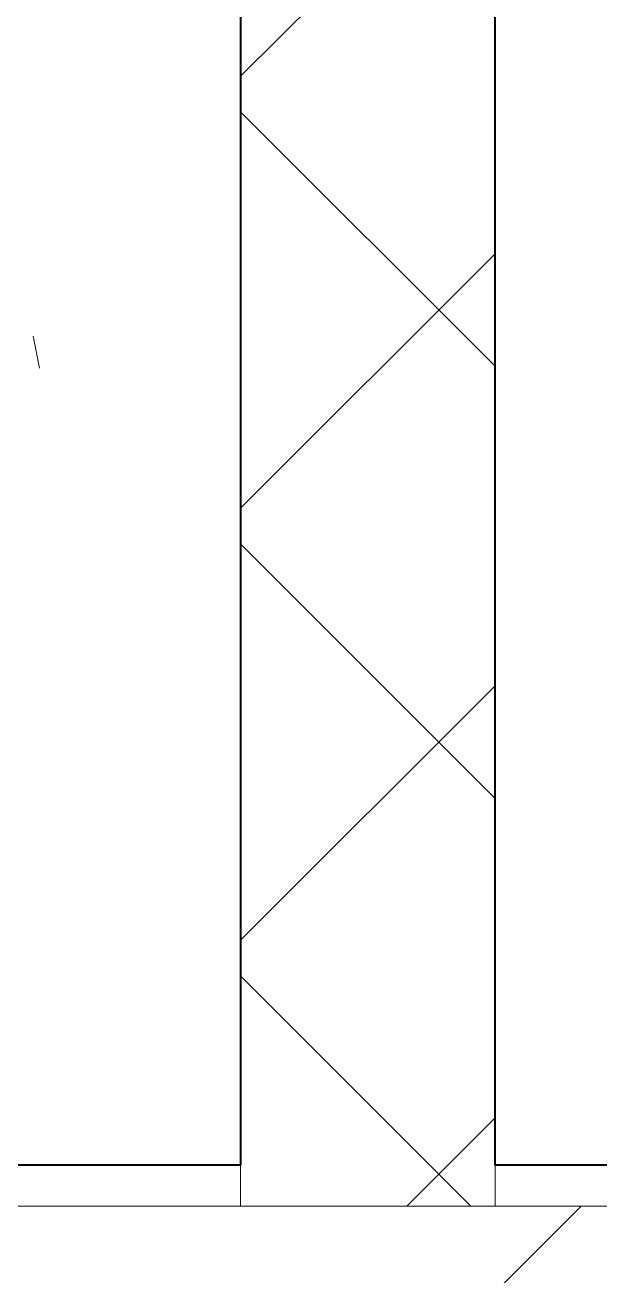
# Model space of a CAD drawing. Header units: millimetres. Extents: x -32954 to 151739, y -65671 to 56243.
# Drawn here: x -19083 to -18801, y -62282 to -61668 of the extents above; entities that cross this region are included whole.
import ezdxf

# ---------------------------------------------------------------- set-up
doc = ezdxf.new("R2010")
doc.units = ezdxf.units.MM
for name, color, linetype, lineweight in [('G-IMPT', 7, 'Continuous', 9), ('I-FURN', 7, 'Continuous', 9), ('Стены разрез', 7, 'Continuous', 40), ('Стены штриховка', 7, 'Continuous', 18)]:
    doc.layers.add(name, color=color, linetype=linetype, lineweight=lineweight)

# ---------------------------------------------------------------- blocks, each defined once
blk = doc.blocks.new('М200-М200_1_Стойка для инфузионных растворов - МСК-5310_dwg-9481014-О_ТХ_05')
at = {"layer": 'G-IMPT'}
blk.add_line((-233.4, -61.33), (-230.27, -77.02), dxfattribs=at)
blk = doc.blocks.new('М200-М200_1_Стойка для инфузионных растворов - М200_Штатив для длительных вливаний-8000997-О_ТХ_05')
blk.add_blockref('М200-М200_1_Стойка для инфузионных растворов - МСК-5310_dwg-9481014-О_ТХ_05', (0, 0))

msp = doc.modelspace()

# ---------------------------------------------------------------- hatches: boundary and pattern name
at = {"layer": 'Стены разрез', "lineweight": 9}
h = msp.add_hatch(dxfattribs=at)
h.set_pattern_fill('FP_1', color=256, style=0, pattern_type=2)
h.set_pattern_definition([(45, (-1e-11, -50353.12), (-106.066, 106.066), []), (135, (-1e-11, -50353.12), (-106.066, -106.066), [])])
h.paths.add_polyline_path([(-18977, -62248.12), (-18852, -62248.12), (-18852, -57685.62), (-18977, -57685.62), (-18977, -62228.12)])
h = msp.add_hatch(dxfattribs=at)
h.set_pattern_fill('FP_2', color=256, style=0, pattern_type=2)
h.set_pattern_definition([(45, (-1e-11, -50353.1), (-314.309, 314.309), []), (45, (314.3, -50353.1), (-314.309, 314.309), [555.625, -111.125, 3.353, -107.772])])
h.paths.add_polyline_path([(-20739.99, -62448.12), (-20739.99, -62248.12), (-23679.99, -62248.12), (-23679.99, -62448.12), (-21145.69, -62448.12)])
h.paths.add_polyline_path([(-19379.99, -62448.12), (-18797.5, -62448.12), (-18797.5, -62248.12), (-19379.99, -62248.12)])
h.paths.add_polyline_path([(-25039.99, -62448.12), (-25039.99, -62248.12), (-27959.99, -62248.12), (-27959.99, -62448.12), (-25652.51, -62448.12)])
h.paths.add_polyline_path([(-29408.19, -62448.12), (-29319.99, -62448.12), (-29319.99, -62248.12), (-30070, -62248.12), (-30070, -62448.12), (-29783.76, -62448.12)])

# ---------------------------------------------------------------- linework, layer by layer
at = {"layer": 'Стены разрез'}
for p, q in [((-18977, -57685.62), (-18977, -62228.12)), ((-18852, -62228.12), (-18852, -57685.62)), ((-18977, -62228.12), (-19379.99, -62228.12)), ((-17299.99, -62228.12), (-18852, -62228.12))]:
    msp.add_line(p, q, dxfattribs=at)
at = {"layer": 'Стены штриховка'}
for p, q in [((-18977, -62248.12), (-18977, -62228.12)), ((-18852, -62248.12), (-18852, -62228.12)), ((-17299.99, -62248.12), (-19379.99, -62248.12))]:
    msp.add_line(p, q, dxfattribs=at)

# ---------------------------------------------------------------- block references
at = {"layer": 'I-FURN', "rotation": 180}
msp.add_blockref('М200-М200_1_Стойка для инфузионных растворов - М200_Штатив для длительных вливаний-8000997-О_ТХ_05', (-19308.95, -61897.99), dxfattribs=at)

doc.saveas('drawing.dxf')
